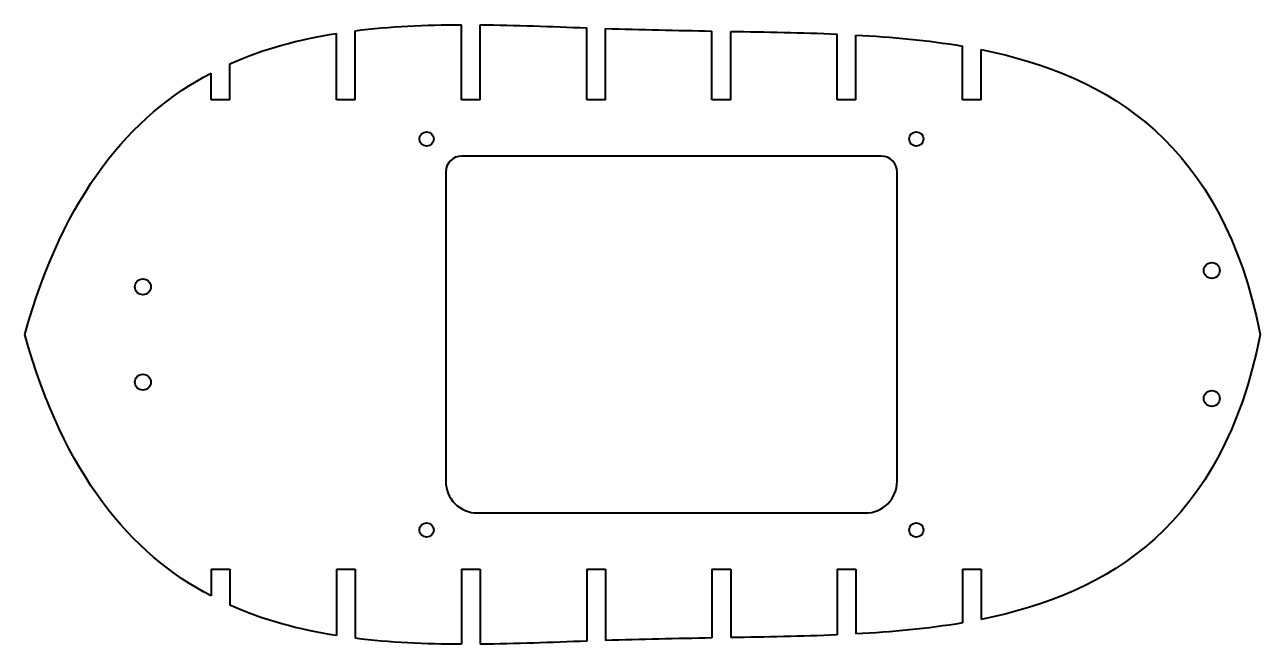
# Model space of a CAD drawing. Header units: inches. Extents: x -3.03 to 4.74, y -1.95 to 1.95.
import ezdxf

# ---------------------------------------------------------------- set-up
doc = ezdxf.new("R2010")
doc.units = ezdxf.units.IN
doc.header["$MEASUREMENT"] = 0
doc.layers.add('Visible', color=7, linetype='Continuous', lineweight=40)

msp = doc.modelspace()

# ---------------------------------------------------------------- linework, layer by layer
at = {"layer": 'Visible'}
for p, q in [((-0.2809, 1.4764), (-0.2809, 1.9487)), ((-0.1628, 1.4764), (-0.1628, 1.9482)), ((-1.0683, 1.4764), (-1.0683, 1.8944)), ((-0.9502, 1.4764), (-0.9502, 1.9112)), ((0.5065, 1.4764), (0.5065, 1.9289)), ((0.6246, 1.4764), (0.6246, 1.9248)), ((1.2939, 1.4764), (1.2939, 1.9089)), ((1.412, 1.4764), (1.412, 1.9069)), ((2.0813, 1.4764), (2.0813, 1.8897)), ((2.1994, 1.4764), (2.1994, 1.8839)), ((2.8687, 1.4764), (2.8687, 1.8143)), ((2.9868, 1.4764), (2.9868, 1.7923)), ((-1.8557, 1.4764), (-1.8557, 1.6448)), ((-1.7376, 1.4764), (-1.7376, 1.7023)), ((-1.7376, 1.4764), (-1.8557, 1.4764)), ((-0.9502, 1.4764), (-1.0683, 1.4764)), ((-0.1628, 1.4764), (-0.2809, 1.4764)), ((0.6246, 1.4764), (0.5065, 1.4764)), ((1.412, 1.4764), (1.2939, 1.4764)), ((2.1994, 1.4764), (2.0813, 1.4764)), ((2.9868, 1.4764), (2.8687, 1.4764)), ((2.3586, 1.1227), (-0.2804, 1.1227)), ((-0.3804, 1.0227), (-0.3804, -0.9228)), ((2.4586, -0.9228), (2.4586, 1.0227)), ((-0.1804, -1.1228), (2.2586, -1.1228)), ((-1.8557, -1.4764), (-1.8557, -1.6448)), ((-1.8557, -1.4764), (-1.7376, -1.4764)), ((-1.7376, -1.4764), (-1.7376, -1.7023)), ((-1.0683, -1.4764), (-1.0683, -1.8944)), ((-1.0683, -1.4764), (-0.9502, -1.4764)), ((-0.9502, -1.4764), (-0.9502, -1.9112)), ((-0.2809, -1.4764), (-0.2809, -1.9487)), ((-0.2809, -1.4764), (-0.1628, -1.4764)), ((-0.1628, -1.4764), (-0.1628, -1.9482)), ((0.5065, -1.4764), (0.5065, -1.9289)), ((0.5065, -1.4764), (0.6246, -1.4764)), ((0.6246, -1.4764), (0.6246, -1.9248)), ((1.2939, -1.4764), (1.2939, -1.9089)), ((1.2939, -1.4764), (1.412, -1.4764)), ((1.412, -1.4764), (1.412, -1.9069)), ((2.0813, -1.4764), (2.0813, -1.8897)), ((2.0813, -1.4764), (2.1994, -1.4764)), ((2.1994, -1.4764), (2.1994, -1.8839)), ((2.8687, -1.4764), (2.8687, -1.8143)), ((2.8687, -1.4764), (2.9868, -1.4764)), ((2.9868, -1.4764), (2.9868, -1.7923))]:
    msp.add_line(p, q, dxfattribs=at)
for centre, radius in [((-0.5009, 1.23), 0.045), ((2.5791, 1.23), 0.045), ((4.4373, 0.4028), 0.05), ((-2.2849, 0.3), 0.05), ((-2.2849, -0.3), 0.05), ((4.4373, -0.4028), 0.05), ((-0.5009, -1.23), 0.045), ((2.5791, -1.23), 0.045)]:
    msp.add_circle(centre, radius, dxfattribs=at)
for centre, radius, start, end in [((-0.2804, 1.0227), 0.1, 90, 180), ((2.3586, 1.0227), 0.1, 0, 90), ((-0.1804, -0.9228), 0.2, 180, 270), ((2.2586, -0.9228), 0.2, 270, 0)]:
    msp.add_arc(centre, radius, start, end, dxfattribs=at)
for points in [[(-0.9502, 1.9112), (-0.7326, 1.9386), (-0.5082, 1.9481), (-0.2809, 1.9487)], [(-0.1628, 1.9482), (0.0595, 1.9461), (0.2838, 1.9369), (0.5065, 1.9289)], [(-1.7376, 1.7023), (-1.5268, 1.797), (-1.302, 1.8572), (-1.0683, 1.8944)], [(0.6246, 1.9248), (0.8492, 1.9175), (1.0716, 1.9129), (1.2939, 1.9089)], [(1.412, 1.9069), (1.6346, 1.9031), (1.8576, 1.8996), (2.0813, 1.8897)], [(2.1994, 1.8839), (2.424, 1.8715), (2.6494, 1.8515), (2.8687, 1.8143)], [(2.9868, 1.7923), (3.7971, 1.6286), (4.5041, 1.1993), (4.7425, 0)], [(-3.0282, 0), (-2.7791, 0.8869), (-2.3629, 1.3777), (-1.8557, 1.6448)], [(-1.8557, -1.6448), (-2.3629, -1.3777), (-2.7791, -0.8869), (-3.0282, 0)], [(4.7425, 0), (4.5041, -1.1993), (3.7971, -1.6286), (2.9868, -1.7923)], [(-1.0683, -1.8944), (-1.302, -1.8572), (-1.5268, -1.797), (-1.7376, -1.7023)], [(2.8687, -1.8143), (2.6494, -1.8515), (2.424, -1.8715), (2.1994, -1.8839)], [(-0.2809, -1.9487), (-0.5082, -1.9481), (-0.7326, -1.9386), (-0.9502, -1.9112)], [(0.5065, -1.9289), (0.2838, -1.9369), (0.0595, -1.9461), (-0.1628, -1.9482)], [(1.2939, -1.9089), (1.0716, -1.9129), (0.8492, -1.9175), (0.6246, -1.9248)], [(2.0813, -1.8897), (1.8576, -1.8996), (1.6346, -1.9031), (1.412, -1.9069)]]:
    msp.add_open_spline(points, degree=3, dxfattribs=at)

doc.saveas('drawing.dxf')
